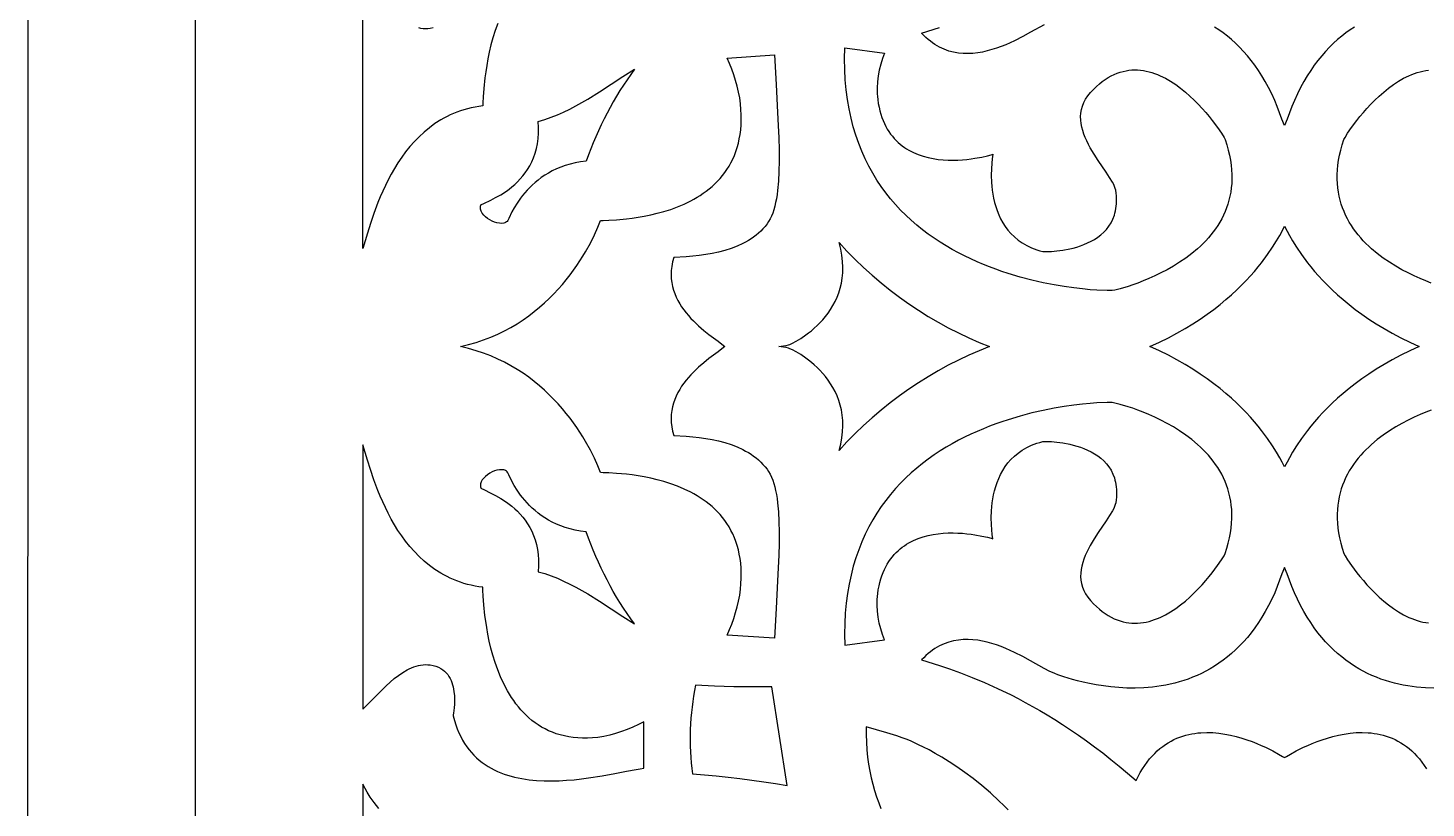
# Model space of a CAD drawing. Extents: x -75 to 75, y -200 to 200.
# Drawn here: x -75 to 8.4, y -84 to -37.4 of the extents above; entities that cross this region are included whole.
import ezdxf

# ---------------------------------------------------------------- set-up
doc = ezdxf.new("R2010")
doc.units = 0
doc.layers.add('LAYER_1', color=18, linetype='CONTINUOUS')
doc.layers.add('LAYER_10', color=140, linetype='CONTINUOUS')

msp = doc.modelspace()

# ---------------------------------------------------------------- linework, layer by layer
at = {"layer": 'LAYER_1'}
for points in [[(-46.952, -37.175), (-47.105, -37.605), (-47.239, -38.035), (-47.356, -38.461), (-47.456, -38.88), (-47.542, -39.289), (-47.613, -39.684), (-47.672, -40.061), (-47.72, -40.417), (-47.786, -41.052), (-47.822, -41.561), (-47.836, -41.916), (-47.839, -42.089), (-48.076, -42.121), (-48.308, -42.162), (-48.535, -42.209), (-48.757, -42.264), (-48.973, -42.325), (-49.184, -42.394), (-49.391, -42.468), (-49.592, -42.549), (-49.789, -42.636), (-49.98, -42.729), (-50.167, -42.828), (-50.35, -42.931), (-50.7, -43.155), (-51.033, -43.397), (-51.349, -43.657), (-51.647, -43.932), (-51.929, -44.222), (-52.196, -44.524), (-52.447, -44.837), (-52.683, -45.159), (-52.905, -45.488), (-53.113, -45.823), (-53.308, -46.163), (-53.49, -46.504), (-53.66, -46.846), (-53.819, -47.188), (-53.966, -47.526), (-54.102, -47.861), (-54.346, -48.51), (-54.553, -49.121), (-54.728, -49.682), (-54.999, -50.597), (-54.999, -34.829)], [(-51.691, -37.424), (-51.552, -37.451), (-51.412, -37.468), (-51.27, -37.474), (-51.127, -37.471), (-50.982, -37.457), (-50.805, -37.424)], [(-14.338, -37.251), (-15.153, -37.706), (-15.618, -37.958), (-16.114, -38.208), (-16.373, -38.328), (-16.637, -38.443), (-16.907, -38.551), (-17.181, -38.651), (-17.459, -38.74), (-17.74, -38.818), (-18.024, -38.882), (-18.31, -38.931), (-18.598, -38.964), (-18.886, -38.978), (-19.174, -38.972), (-19.461, -38.945), (-19.747, -38.895), (-20.032, -38.82), (-20.313, -38.718), (-20.453, -38.657), (-20.592, -38.589), (-20.729, -38.513), (-20.866, -38.43), (-21.001, -38.338), (-21.136, -38.239), (-21.269, -38.132), (-21.4, -38.016), (-21.53, -37.891), (-21.659, -37.758), (-20.598, -37.425)], [(4.171, -37.389), (3.914, -37.557), (3.661, -37.738), (3.411, -37.932), (3.164, -38.138), (2.921, -38.358), (2.682, -38.592), (2.448, -38.84), (2.218, -39.103), (1.993, -39.38), (1.774, -39.673), (1.56, -39.981), (1.352, -40.305), (1.151, -40.646), (0.956, -41.003), (0.768, -41.377), (0.587, -41.769), (0.436, -42.137), (0.297, -42.513), (0.156, -42.891), (0, -43.268), (-0.156, -42.891), (-0.297, -42.513), (-0.436, -42.137), (-0.587, -41.769), (-0.768, -41.377), (-0.956, -41.003), (-1.151, -40.646), (-1.353, -40.305), (-1.56, -39.981), (-1.774, -39.673), (-1.993, -39.38), (-2.218, -39.103), (-2.448, -38.84), (-2.682, -38.592), (-2.921, -38.358), (-3.164, -38.138), (-3.411, -37.932), (-3.661, -37.738), (-3.915, -37.557), (-4.171, -37.389)], [(8.751, -52.662), (8.429, -52.537), (8.089, -52.397), (7.736, -52.239), (7.373, -52.063), (7.004, -51.87), (6.632, -51.657), (6.261, -51.426), (5.895, -51.175), (5.536, -50.904), (5.189, -50.613), (5.021, -50.459), (4.857, -50.3), (4.698, -50.136), (4.544, -49.966), (4.395, -49.791), (4.253, -49.61), (4.117, -49.424), (3.988, -49.231), (3.866, -49.034), (3.752, -48.83), (3.646, -48.62), (3.549, -48.405), (3.462, -48.183), (3.383, -47.956), (3.315, -47.722), (3.258, -47.482), (3.211, -47.236), (3.175, -46.984), (3.152, -46.725), (3.141, -46.46), (3.142, -46.189), (3.157, -45.91), (3.185, -45.626), (3.227, -45.334), (3.284, -45.036), (3.356, -44.731), (3.443, -44.419), (3.546, -44.101), (3.611, -43.977), (3.766, -43.729), (4.004, -43.382), (4.318, -42.962), (4.502, -42.731), (4.702, -42.492), (4.918, -42.247), (5.148, -41.999), (5.393, -41.751), (5.65, -41.507), (5.92, -41.27), (6.202, -41.042), (6.494, -40.827), (6.795, -40.629), (7.106, -40.45), (7.425, -40.292), (7.587, -40.223), (7.751, -40.161), (7.917, -40.106), (8.084, -40.058), (8.252, -40.018), (8.422, -39.987), (8.593, -39.964)], [(8.751, -60.244), (8.429, -60.368), (8.089, -60.509), (7.736, -60.667), (7.373, -60.843), (7.004, -61.036), (6.632, -61.249), (6.261, -61.48), (5.895, -61.731), (5.536, -62.002), (5.189, -62.293), (5.021, -62.447), (4.857, -62.606), (4.698, -62.77), (4.544, -62.94), (4.395, -63.115), (4.253, -63.296), (4.117, -63.482), (3.988, -63.674), (3.866, -63.872), (3.752, -64.076), (3.646, -64.286), (3.549, -64.501), (3.462, -64.722), (3.383, -64.95), (3.315, -65.184), (3.258, -65.423), (3.211, -65.67), (3.175, -65.922), (3.152, -66.181), (3.141, -66.446), (3.142, -66.717), (3.157, -66.995), (3.185, -67.28), (3.227, -67.572), (3.284, -67.87), (3.356, -68.175), (3.443, -68.486), (3.546, -68.805), (3.611, -68.929), (3.766, -69.177), (4.004, -69.524), (4.318, -69.944), (4.502, -70.175), (4.702, -70.414), (4.918, -70.659), (5.148, -70.907), (5.393, -71.155), (5.65, -71.399), (5.92, -71.636), (6.202, -71.864), (6.494, -72.078), (6.795, -72.277), (7.106, -72.456), (7.425, -72.613), (7.587, -72.682), (7.751, -72.745), (7.917, -72.8), (8.084, -72.848), (8.252, -72.887), (8.422, -72.919), (8.593, -72.941)], [(8.914, -76.832), (8.403, -76.814), (7.882, -76.771), (7.619, -76.739), (7.354, -76.699), (7.088, -76.652), (6.821, -76.597), (6.553, -76.533), (6.286, -76.46), (6.018, -76.378), (5.75, -76.287), (5.484, -76.185), (5.218, -76.074), (4.953, -75.951), (4.69, -75.818), (4.429, -75.673), (4.171, -75.517), (3.914, -75.349), (3.661, -75.168), (3.411, -74.974), (3.164, -74.768), (2.921, -74.548), (2.682, -74.314), (2.448, -74.066), (2.218, -73.803), (1.993, -73.526), (1.774, -73.233), (1.56, -72.925), (1.352, -72.6), (1.151, -72.26), (0.956, -71.903), (0.768, -71.529), (0.587, -71.137), (0.436, -70.769), (0.297, -70.393), (0.156, -70.015), (0, -69.638), (-0.156, -70.015), (-0.297, -70.393), (-0.436, -70.769), (-0.587, -71.137), (-0.768, -71.529), (-0.956, -71.903), (-1.151, -72.26), (-1.353, -72.6), (-1.56, -72.925), (-1.774, -73.233), (-1.993, -73.526), (-2.218, -73.803), (-2.448, -74.066), (-2.682, -74.314), (-2.921, -74.548), (-3.164, -74.768), (-3.411, -74.974), (-3.661, -75.168), (-3.915, -75.349), (-4.171, -75.517), (-4.43, -75.673), (-4.691, -75.818), (-4.953, -75.951), (-5.218, -76.074), (-5.484, -76.185), (-5.75, -76.287), (-6.018, -76.378), (-6.286, -76.46), (-6.553, -76.533), (-6.821, -76.597), (-7.088, -76.652), (-7.354, -76.699), (-7.619, -76.739), (-7.882, -76.771), (-8.403, -76.814), (-8.914, -76.832), (-9.413, -76.827), (-9.897, -76.802), (-10.364, -76.76), (-10.811, -76.704), (-11.236, -76.636), (-11.636, -76.56), (-12.009, -76.479), (-12.352, -76.394), (-12.663, -76.31), (-13.178, -76.152), (-13.534, -76.029), (-13.712, -75.962), (-13.849, -75.905), (-13.999, -75.834), (-14.338, -75.655), (-15.153, -75.199), (-15.618, -74.948), (-16.114, -74.698), (-16.373, -74.578), (-16.637, -74.463), (-16.907, -74.355), (-17.181, -74.255), (-17.459, -74.166), (-17.74, -74.088), (-18.024, -74.024), (-18.31, -73.975), (-18.598, -73.942), (-18.886, -73.928), (-19.174, -73.933), (-19.461, -73.961), (-19.747, -74.011), (-20.032, -74.086), (-20.313, -74.188), (-20.453, -74.249), (-20.592, -74.317), (-20.729, -74.393), (-20.866, -74.476), (-21.001, -74.567), (-21.136, -74.667), (-21.269, -74.774), (-21.4, -74.89), (-21.53, -75.015), (-21.659, -75.148), (-20.598, -75.481), (-19.993, -75.687), (-19.341, -75.924), (-18.645, -76.194), (-17.909, -76.501), (-17.134, -76.849), (-16.323, -77.241), (-15.905, -77.454), (-15.479, -77.68), (-15.045, -77.918), (-14.604, -78.169), (-14.156, -78.433), (-13.702, -78.712), (-13.241, -79.004), (-12.774, -79.312), (-12.301, -79.634), (-11.824, -79.972), (-11.341, -80.326), (-10.853, -80.696), (-10.362, -81.083), (-9.866, -81.487), (-9.367, -81.909), (-8.864, -82.348), (-8.74, -82.101), (-8.611, -81.867), (-8.478, -81.647), (-8.34, -81.439), (-8.198, -81.243), (-8.052, -81.059), (-7.903, -80.888), (-7.75, -80.728), (-7.593, -80.579), (-7.434, -80.441), (-7.271, -80.313), (-7.106, -80.196), (-6.939, -80.089), (-6.769, -79.992), (-6.597, -79.904), (-6.424, -79.826), (-6.248, -79.756), (-6.071, -79.695), (-5.893, -79.642), (-5.714, -79.597), (-5.535, -79.56), (-5.354, -79.53), (-5.173, -79.507), (-4.992, -79.491), (-4.631, -79.478), (-4.271, -79.488), (-3.914, -79.519), (-3.563, -79.57), (-3.218, -79.636), (-2.882, -79.717), (-2.556, -79.809), (-2.242, -79.91), (-1.941, -80.019), (-1.656, -80.131), (-1.387, -80.246), (-1.137, -80.36), (-0.699, -80.579), (-0.354, -80.767), (-0.117, -80.907), (0, -80.978), (0.117, -80.907), (0.354, -80.767), (0.698, -80.579), (1.137, -80.36), (1.387, -80.246), (1.656, -80.131), (1.941, -80.019), (2.242, -79.91), (2.556, -79.809), (2.882, -79.717), (3.218, -79.636), (3.563, -79.57), (3.914, -79.519), (4.271, -79.488), (4.63, -79.478), (4.992, -79.491), (5.173, -79.507), (5.354, -79.53), (5.534, -79.56), (5.714, -79.597), (5.893, -79.642), (6.071, -79.695), (6.248, -79.756), (6.423, -79.826), (6.597, -79.904), (6.769, -79.992), (6.939, -80.089), (7.106, -80.196), (7.271, -80.313), (7.434, -80.441), (7.593, -80.579), (7.75, -80.728), (7.903, -80.888), (8.052, -81.059), (8.198, -81.243), (8.34, -81.439), (8.477, -81.647)], [(-16.498, -84.09), (-16.762, -83.823), (-17.025, -83.566), (-17.55, -83.081), (-18.069, -82.636), (-18.579, -82.229), (-19.075, -81.858), (-19.553, -81.523), (-20.011, -81.223), (-20.443, -80.957), (-20.846, -80.723), (-21.216, -80.52), (-21.549, -80.348), (-21.842, -80.205), (-22.29, -80.003), (-22.528, -79.905), (-22.827, -79.791), (-23.129, -79.687), (-23.739, -79.499), (-24.353, -79.322), (-24.964, -79.139), (-24.968, -79.606), (-24.955, -80.062), (-24.926, -80.507), (-24.882, -80.941), (-24.823, -81.364), (-24.751, -81.777), (-24.666, -82.179), (-24.57, -82.569), (-24.462, -82.949), (-24.345, -83.318), (-24.217, -83.675), (-24.082, -84.022)], [(-54.058, -84.004), (-54.332, -83.656), (-54.559, -83.331), (-54.739, -83.044), (-54.872, -82.81), (-54.999, -82.553), (-54.999, -94.817)]]:
    msp.add_lwpolyline(points, dxfattribs=at)
for points in [[(-49.179, -56.453), (-48.703, -56.338), (-48.243, -56.206), (-47.798, -56.056), (-47.369, -55.891), (-46.954, -55.71), (-46.555, -55.516), (-46.17, -55.308), (-45.8, -55.088), (-45.444, -54.858), (-45.103, -54.617), (-44.775, -54.368), (-44.461, -54.111), (-44.161, -53.847), (-43.875, -53.578), (-43.602, -53.303), (-43.341, -53.025), (-43.094, -52.745), (-42.86, -52.463), (-42.638, -52.181), (-42.429, -51.899), (-42.232, -51.618), (-42.047, -51.341), (-41.874, -51.066), (-41.712, -50.797), (-41.424, -50.277), (-41.181, -49.787), (-40.98, -49.338), (-40.822, -48.936), (-40.662, -48.927), (-40.332, -48.915), (-39.857, -48.886), (-39.264, -48.831), (-38.931, -48.791), (-38.578, -48.739), (-38.209, -48.675), (-37.826, -48.597), (-37.434, -48.504), (-37.035, -48.394), (-36.633, -48.267), (-36.231, -48.12), (-35.832, -47.952), (-35.439, -47.762), (-35.246, -47.658), (-35.056, -47.548), (-34.87, -47.432), (-34.687, -47.31), (-34.508, -47.18), (-34.333, -47.044), (-34.164, -46.901), (-34, -46.751), (-33.841, -46.594), (-33.689, -46.429), (-33.543, -46.256), (-33.404, -46.076), (-33.273, -45.887), (-33.149, -45.691), (-33.033, -45.485), (-32.927, -45.272), (-32.829, -45.049), (-32.74, -44.818), (-32.662, -44.578), (-32.593, -44.328), (-32.536, -44.069), (-32.489, -43.8), (-32.454, -43.521), (-32.43, -43.233), (-32.419, -42.934), (-32.421, -42.625), (-32.436, -42.305), (-32.464, -41.975), (-32.512, -41.62), (-32.578, -41.269), (-32.661, -40.921), (-32.759, -40.576), (-32.87, -40.236), (-32.991, -39.899), (-33.121, -39.567), (-33.257, -39.239), (-30.439, -39.053), (-30.342, -40.825), (-30.251, -42.479), (-30.214, -43.258), (-30.185, -44.002), (-30.167, -44.709), (-30.163, -45.378), (-30.174, -46.007), (-30.202, -46.594), (-30.252, -47.137), (-30.285, -47.391), (-30.323, -47.634), (-30.368, -47.865), (-30.42, -48.084), (-30.478, -48.291), (-30.544, -48.485), (-30.617, -48.666), (-30.697, -48.835), (-30.786, -48.99), (-30.883, -49.132), (-31.001, -49.282), (-31.126, -49.424), (-31.257, -49.559), (-31.394, -49.686), (-31.537, -49.806), (-31.685, -49.92), (-31.838, -50.026), (-31.996, -50.126), (-32.158, -50.22), (-32.324, -50.308), (-32.668, -50.467), (-33.025, -50.603), (-33.393, -50.72), (-33.77, -50.819), (-34.153, -50.901), (-34.539, -50.969), (-34.928, -51.023), (-35.315, -51.066), (-35.699, -51.099), (-36.45, -51.143), (-36.522, -51.408), (-36.571, -51.667), (-36.6, -51.919), (-36.608, -52.165), (-36.598, -52.404), (-36.57, -52.636), (-36.526, -52.863), (-36.466, -53.082), (-36.392, -53.296), (-36.305, -53.503), (-36.206, -53.703), (-36.096, -53.897), (-35.977, -54.085), (-35.849, -54.266), (-35.714, -54.441), (-35.572, -54.61), (-35.425, -54.772), (-35.275, -54.928), (-34.967, -55.221), (-34.656, -55.489), (-34.353, -55.731), (-33.805, -56.141), (-33.578, -56.309), (-33.395, -56.453), (-33.578, -56.597), (-33.805, -56.765), (-34.353, -57.175), (-34.656, -57.417), (-34.967, -57.685), (-35.275, -57.978), (-35.425, -58.134), (-35.572, -58.296), (-35.714, -58.465), (-35.849, -58.64), (-35.977, -58.821), (-36.096, -59.009), (-36.206, -59.203), (-36.305, -59.403), (-36.392, -59.61), (-36.466, -59.823), (-36.526, -60.043), (-36.57, -60.269), (-36.598, -60.502), (-36.608, -60.741), (-36.6, -60.987), (-36.571, -61.239), (-36.522, -61.498), (-36.45, -61.763), (-35.699, -61.807), (-35.315, -61.84), (-34.928, -61.883), (-34.539, -61.937), (-34.153, -62.005), (-33.77, -62.087), (-33.393, -62.185), (-33.025, -62.302), (-32.668, -62.439), (-32.324, -62.598), (-32.158, -62.685), (-31.996, -62.779), (-31.838, -62.88), (-31.685, -62.986), (-31.537, -63.1), (-31.394, -63.22), (-31.257, -63.347), (-31.126, -63.482), (-31.001, -63.624), (-30.883, -63.774), (-30.786, -63.916), (-30.697, -64.071), (-30.617, -64.239), (-30.544, -64.421), (-30.478, -64.615), (-30.42, -64.822), (-30.368, -65.041), (-30.323, -65.272), (-30.285, -65.515), (-30.252, -65.769), (-30.202, -66.312), (-30.174, -66.899), (-30.163, -67.528), (-30.167, -68.197), (-30.185, -68.904), (-30.214, -69.648), (-30.251, -70.426), (-30.342, -72.081), (-30.439, -73.853), (-33.257, -73.667), (-33.121, -73.339), (-32.991, -73.007), (-32.87, -72.67), (-32.759, -72.329), (-32.661, -71.985), (-32.578, -71.637), (-32.512, -71.285), (-32.464, -70.931), (-32.436, -70.601), (-32.421, -70.281), (-32.419, -69.972), (-32.43, -69.673), (-32.454, -69.385), (-32.489, -69.106), (-32.536, -68.837), (-32.593, -68.578), (-32.662, -68.328), (-32.74, -68.088), (-32.829, -67.856), (-32.927, -67.634), (-33.033, -67.42), (-33.149, -67.215), (-33.273, -67.019), (-33.404, -66.83), (-33.543, -66.65), (-33.689, -66.477), (-33.841, -66.312), (-34, -66.155), (-34.164, -66.004), (-34.333, -65.861), (-34.508, -65.725), (-34.687, -65.596), (-34.87, -65.474), (-35.056, -65.358), (-35.246, -65.248), (-35.439, -65.144), (-35.832, -64.954), (-36.231, -64.786), (-36.633, -64.639), (-37.035, -64.512), (-37.434, -64.402), (-37.826, -64.309), (-38.209, -64.231), (-38.578, -64.167), (-38.931, -64.115), (-39.264, -64.074), (-39.857, -64.02), (-40.332, -63.991), (-40.662, -63.978), (-40.822, -63.969), (-40.98, -63.568), (-41.181, -63.118), (-41.424, -62.629), (-41.712, -62.109), (-41.874, -61.839), (-42.047, -61.565), (-42.232, -61.288), (-42.429, -61.007), (-42.638, -60.725), (-42.86, -60.443), (-43.094, -60.161), (-43.341, -59.88), (-43.602, -59.603), (-43.875, -59.328), (-44.161, -59.059), (-44.461, -58.795), (-44.775, -58.538), (-45.103, -58.289), (-45.444, -58.048), (-45.8, -57.818), (-46.17, -57.598), (-46.555, -57.39), (-46.954, -57.196), (-47.369, -57.015), (-47.798, -56.85), (-48.243, -56.7), (-48.703, -56.568)], [(-11.195, -53.09), (-11.599, -53.06), (-12.063, -53.015), (-12.58, -52.954), (-13.146, -52.873), (-13.754, -52.77), (-14.399, -52.643), (-15.075, -52.488), (-15.776, -52.305), (-16.497, -52.089), (-16.862, -51.969), (-17.231, -51.84), (-17.601, -51.701), (-17.973, -51.553), (-18.345, -51.395), (-18.717, -51.227), (-19.089, -51.049), (-19.458, -50.859), (-19.826, -50.659), (-20.19, -50.447), (-20.55, -50.224), (-20.906, -49.988), (-21.257, -49.741), (-21.602, -49.48), (-21.941, -49.207), (-22.272, -48.92), (-22.595, -48.62), (-22.909, -48.306), (-23.214, -47.978), (-23.508, -47.635), (-23.792, -47.278), (-24.064, -46.905), (-24.324, -46.517), (-24.57, -46.114), (-24.803, -45.694), (-25.021, -45.258), (-25.224, -44.805), (-25.411, -44.335), (-25.582, -43.848), (-25.735, -43.344), (-25.87, -42.821), (-25.986, -42.28), (-26.082, -41.721), (-26.159, -41.143), (-26.214, -40.546), (-26.248, -39.929), (-26.259, -39.293), (-26.247, -38.636), (-23.875, -38.946), (-23.995, -39.274), (-24.099, -39.611), (-24.185, -39.956), (-24.251, -40.306), (-24.295, -40.659), (-24.315, -41.013), (-24.31, -41.366), (-24.297, -41.541), (-24.277, -41.715), (-24.241, -41.948), (-24.197, -42.171), (-24.146, -42.385), (-24.089, -42.589), (-24.024, -42.784), (-23.953, -42.97), (-23.876, -43.147), (-23.792, -43.316), (-23.704, -43.476), (-23.609, -43.628), (-23.51, -43.772), (-23.405, -43.908), (-23.296, -44.037), (-23.183, -44.158), (-23.065, -44.272), (-22.943, -44.379), (-22.818, -44.479), (-22.689, -44.572), (-22.557, -44.659), (-22.422, -44.74), (-22.144, -44.883), (-21.858, -45.003), (-21.565, -45.102), (-21.267, -45.181), (-20.966, -45.242), (-20.665, -45.286), (-20.366, -45.315), (-20.069, -45.33), (-19.778, -45.334), (-19.494, -45.326), (-19.22, -45.31), (-18.957, -45.287), (-18.708, -45.257), (-18.474, -45.223), (-18.06, -45.148), (-17.732, -45.074), (-17.506, -45.013), (-17.398, -44.978), (-17.446, -45.249), (-17.475, -45.511), (-17.497, -45.841), (-17.505, -46.227), (-17.49, -46.658), (-17.472, -46.887), (-17.446, -47.122), (-17.41, -47.362), (-17.364, -47.606), (-17.306, -47.852), (-17.237, -48.099), (-17.154, -48.344), (-17.056, -48.588), (-16.944, -48.827), (-16.816, -49.062), (-16.67, -49.289), (-16.506, -49.508), (-16.324, -49.717), (-16.121, -49.915), (-15.897, -50.1), (-15.652, -50.271), (-15.383, -50.426), (-15.091, -50.564), (-14.774, -50.683), (-14.606, -50.734), (-14.431, -50.781), (-14.347, -50.788), (-14.169, -50.789), (-13.913, -50.779), (-13.593, -50.751), (-13.224, -50.702), (-12.821, -50.624), (-12.611, -50.573), (-12.397, -50.514), (-12.182, -50.444), (-11.968, -50.364), (-11.756, -50.274), (-11.547, -50.171), (-11.345, -50.056), (-11.15, -49.928), (-10.965, -49.787), (-10.791, -49.631), (-10.631, -49.46), (-10.485, -49.273), (-10.356, -49.069), (-10.246, -48.849), (-10.156, -48.611), (-10.119, -48.485), (-10.088, -48.354), (-10.063, -48.219), (-10.044, -48.078), (-10.032, -47.933), (-10.026, -47.783), (-10.027, -47.627), (-10.036, -47.467), (-10.051, -47.301), (-10.075, -47.129), (-10.099, -47.022), (-10.141, -46.907), (-10.197, -46.782), (-10.266, -46.651), (-10.439, -46.365), (-10.648, -46.051), (-11.124, -45.356), (-11.368, -44.98), (-11.6, -44.59), (-11.707, -44.39), (-11.807, -44.187), (-11.898, -43.982), (-11.978, -43.776), (-12.047, -43.568), (-12.102, -43.359), (-12.141, -43.149), (-12.165, -42.939), (-12.17, -42.729), (-12.156, -42.52), (-12.12, -42.312), (-12.063, -42.104), (-11.981, -41.899), (-11.874, -41.695), (-11.74, -41.494), (-11.577, -41.296), (-11.402, -41.11), (-11.227, -40.94), (-11.051, -40.784), (-10.874, -40.643), (-10.697, -40.517), (-10.521, -40.404), (-10.344, -40.305), (-10.167, -40.218), (-9.99, -40.145), (-9.813, -40.083), (-9.637, -40.034), (-9.461, -39.996), (-9.286, -39.969), (-9.112, -39.953), (-8.938, -39.947), (-8.765, -39.951), (-8.593, -39.964), (-8.422, -39.987), (-8.252, -40.018), (-8.084, -40.058), (-7.917, -40.106), (-7.751, -40.161), (-7.587, -40.223), (-7.425, -40.292), (-7.106, -40.45), (-6.796, -40.629), (-6.494, -40.827), (-6.202, -41.042), (-5.92, -41.27), (-5.65, -41.507), (-5.393, -41.751), (-5.148, -41.999), (-4.918, -42.247), (-4.702, -42.492), (-4.502, -42.731), (-4.319, -42.962), (-4.005, -43.382), (-3.767, -43.729), (-3.612, -43.977), (-3.546, -44.101), (-3.443, -44.419), (-3.356, -44.731), (-3.284, -45.036), (-3.227, -45.334), (-3.185, -45.626), (-3.157, -45.91), (-3.142, -46.189), (-3.141, -46.46), (-3.152, -46.725), (-3.176, -46.984), (-3.211, -47.236), (-3.258, -47.482), (-3.315, -47.722), (-3.384, -47.956), (-3.462, -48.183), (-3.55, -48.405), (-3.647, -48.62), (-3.752, -48.83), (-3.866, -49.034), (-3.988, -49.231), (-4.117, -49.424), (-4.253, -49.61), (-4.395, -49.791), (-4.544, -49.966), (-4.698, -50.136), (-4.857, -50.3), (-5.021, -50.459), (-5.189, -50.613), (-5.536, -50.904), (-5.895, -51.175), (-6.262, -51.426), (-6.633, -51.657), (-7.004, -51.87), (-7.374, -52.063), (-7.737, -52.239), (-8.09, -52.397), (-8.429, -52.537), (-8.752, -52.662), (-9.053, -52.77), (-9.331, -52.862), (-9.8, -53.002), (-10.129, -53.084), (-10.289, -53.114), (-10.588, -53.116)], [(-46.857, -49.101), (-47, -49.075), (-47.145, -49.03), (-47.289, -48.969), (-47.429, -48.894), (-47.561, -48.807), (-47.682, -48.71), (-47.788, -48.605), (-47.876, -48.493), (-47.941, -48.378), (-47.981, -48.26), (-47.99, -48.201), (-47.991, -48.142), (-47.984, -48.084), (-47.969, -48.026), (-47.952, -48.006), (-47.915, -47.981), (-47.789, -47.916), (-47.358, -47.714), (-47.077, -47.57), (-46.767, -47.392), (-46.439, -47.177), (-46.272, -47.055), (-46.105, -46.922), (-45.939, -46.778), (-45.776, -46.623), (-45.616, -46.456), (-45.462, -46.277), (-45.314, -46.086), (-45.175, -45.881), (-45.045, -45.663), (-44.926, -45.43), (-44.82, -45.184), (-44.727, -44.922), (-44.649, -44.646), (-44.588, -44.353), (-44.545, -44.045), (-44.521, -43.72), (-44.518, -43.378), (-44.537, -43.019), (-44.15, -42.906), (-43.769, -42.774), (-43.393, -42.626), (-43.022, -42.463), (-42.656, -42.286), (-42.293, -42.098), (-41.935, -41.899), (-41.579, -41.691), (-40.876, -41.255), (-40.18, -40.804), (-39.488, -40.348), (-38.796, -39.901), (-39.019, -40.213), (-39.238, -40.531), (-39.45, -40.853), (-39.658, -41.18), (-39.859, -41.511), (-40.055, -41.846), (-40.245, -42.186), (-40.43, -42.529), (-40.608, -42.876), (-40.78, -43.226), (-40.946, -43.58), (-41.105, -43.937), (-41.258, -44.297), (-41.405, -44.659), (-41.545, -45.024), (-41.678, -45.392), (-42.011, -45.437), (-42.329, -45.496), (-42.631, -45.569), (-42.919, -45.654), (-43.192, -45.751), (-43.451, -45.859), (-43.696, -45.976), (-43.928, -46.101), (-44.146, -46.234), (-44.353, -46.374), (-44.546, -46.518), (-44.728, -46.667), (-44.898, -46.819), (-45.057, -46.974), (-45.205, -47.13), (-45.342, -47.286), (-45.469, -47.442), (-45.586, -47.595), (-45.792, -47.893), (-45.963, -48.171), (-46.102, -48.422), (-46.293, -48.808), (-46.351, -48.927), (-46.387, -48.985), (-46.433, -49.021), (-46.483, -49.051), (-46.537, -49.074), (-46.595, -49.091), (-46.721, -49.107)], [(-7.973, -56.453), (-8.03, -56.452), (-7.47, -56.195), (-6.934, -55.93), (-6.423, -55.659), (-5.937, -55.382), (-5.474, -55.1), (-5.034, -54.815), (-4.617, -54.527), (-4.222, -54.237), (-3.848, -53.946), (-3.496, -53.655), (-3.164, -53.365), (-2.852, -53.078), (-2.559, -52.794), (-2.285, -52.513), (-2.03, -52.238), (-1.793, -51.968), (-1.573, -51.706), (-1.37, -51.452), (-1.012, -50.97), (-0.715, -50.533), (-0.475, -50.146), (-0.288, -49.819), (-0.149, -49.559), (0, -49.271), (0.149, -49.559), (0.288, -49.819), (0.475, -50.146), (0.715, -50.533), (1.012, -50.97), (1.369, -51.452), (1.573, -51.706), (1.793, -51.968), (2.03, -52.238), (2.285, -52.513), (2.559, -52.794), (2.851, -53.078), (3.163, -53.365), (3.495, -53.655), (3.848, -53.946), (4.222, -54.237), (4.617, -54.527), (5.034, -54.815), (5.474, -55.1), (5.937, -55.382), (6.423, -55.659), (6.934, -55.93), (7.469, -56.195), (8.03, -56.453), (7.469, -56.711), (6.934, -56.975), (6.423, -57.247), (5.937, -57.524), (5.474, -57.805), (5.034, -58.091), (4.617, -58.379), (4.222, -58.669), (3.848, -58.96), (3.495, -59.251), (3.163, -59.54), (2.851, -59.828), (2.559, -60.112), (2.285, -60.393), (2.03, -60.668), (1.793, -60.937), (1.573, -61.2), (1.369, -61.454), (1.012, -61.935), (0.715, -62.373), (0.475, -62.759), (0.288, -63.087), (0.149, -63.347), (0, -63.635), (-0.149, -63.347), (-0.288, -63.087), (-0.475, -62.759), (-0.715, -62.373), (-1.012, -61.935), (-1.37, -61.454), (-1.573, -61.2), (-1.793, -60.937), (-2.03, -60.668), (-2.285, -60.393), (-2.559, -60.112), (-2.852, -59.828), (-3.164, -59.54), (-3.496, -59.251), (-3.848, -58.96), (-4.222, -58.669), (-4.617, -58.379), (-5.034, -58.091), (-5.474, -57.805), (-5.937, -57.524), (-6.423, -57.247), (-6.934, -56.975), (-7.47, -56.711), (-8.03, -56.454)], [(-30.18, -56.453), (-29.891, -56.41), (-29.746, -56.388), (-29.603, -56.358), (-29.522, -56.327), (-29.364, -56.252), (-29.143, -56.134), (-28.873, -55.97), (-28.566, -55.761), (-28.403, -55.639), (-28.236, -55.506), (-28.067, -55.361), (-27.896, -55.204), (-27.727, -55.035), (-27.56, -54.854), (-27.397, -54.661), (-27.24, -54.456), (-27.091, -54.238), (-26.951, -54.008), (-26.822, -53.766), (-26.705, -53.511), (-26.602, -53.244), (-26.515, -52.963), (-26.445, -52.67), (-26.395, -52.364), (-26.365, -52.046), (-26.358, -51.714), (-26.375, -51.369), (-26.417, -51.01), (-26.487, -50.639), (-26.586, -50.254), (-26.114, -50.762), (-25.627, -51.257), (-25.125, -51.738), (-24.609, -52.203), (-24.08, -52.653), (-23.539, -53.087), (-22.986, -53.505), (-22.423, -53.906), (-21.848, -54.29), (-21.265, -54.656), (-20.672, -55.004), (-20.072, -55.333), (-19.463, -55.643), (-18.848, -55.933), (-18.227, -56.203), (-17.601, -56.453), (-18.227, -56.703), (-18.848, -56.973), (-19.463, -57.263), (-20.072, -57.573), (-20.672, -57.902), (-21.265, -58.25), (-21.848, -58.616), (-22.423, -59), (-22.986, -59.401), (-23.539, -59.819), (-24.08, -60.253), (-24.609, -60.703), (-25.125, -61.168), (-25.627, -61.649), (-26.114, -62.143), (-26.586, -62.652), (-26.487, -62.267), (-26.417, -61.895), (-26.375, -61.537), (-26.358, -61.192), (-26.365, -60.86), (-26.395, -60.541), (-26.445, -60.235), (-26.515, -59.943), (-26.602, -59.662), (-26.705, -59.395), (-26.822, -59.14), (-26.951, -58.898), (-27.091, -58.668), (-27.24, -58.45), (-27.397, -58.245), (-27.56, -58.052), (-27.727, -57.871), (-27.896, -57.702), (-28.067, -57.545), (-28.236, -57.4), (-28.403, -57.266), (-28.566, -57.145), (-28.873, -56.936), (-29.143, -56.772), (-29.364, -56.653), (-29.522, -56.579), (-29.603, -56.548), (-29.746, -56.518), (-29.891, -56.496)], [(-11.195, -59.816), (-11.599, -59.846), (-12.063, -59.891), (-12.58, -59.952), (-13.146, -60.033), (-13.754, -60.136), (-14.399, -60.263), (-15.075, -60.417), (-15.776, -60.601), (-16.497, -60.816), (-16.862, -60.937), (-17.231, -61.066), (-17.601, -61.205), (-17.973, -61.353), (-18.345, -61.511), (-18.717, -61.679), (-19.089, -61.857), (-19.458, -62.047), (-19.826, -62.247), (-20.19, -62.459), (-20.55, -62.682), (-20.906, -62.918), (-21.257, -63.165), (-21.602, -63.426), (-21.941, -63.699), (-22.272, -63.986), (-22.595, -64.286), (-22.909, -64.6), (-23.214, -64.928), (-23.508, -65.27), (-23.792, -65.628), (-24.064, -66), (-24.324, -66.388), (-24.57, -66.792), (-24.803, -67.212), (-25.021, -67.648), (-25.224, -68.101), (-25.411, -68.571), (-25.582, -69.058), (-25.735, -69.562), (-25.87, -70.085), (-25.986, -70.625), (-26.082, -71.185), (-26.159, -71.763), (-26.214, -72.36), (-26.248, -72.977), (-26.259, -73.613), (-26.247, -74.27), (-23.875, -73.96), (-23.995, -73.632), (-24.099, -73.294), (-24.185, -72.95), (-24.251, -72.6), (-24.295, -72.246), (-24.315, -71.893), (-24.31, -71.54), (-24.297, -71.365), (-24.277, -71.191), (-24.241, -70.958), (-24.197, -70.735), (-24.146, -70.521), (-24.089, -70.317), (-24.024, -70.122), (-23.953, -69.936), (-23.876, -69.759), (-23.792, -69.59), (-23.704, -69.43), (-23.609, -69.278), (-23.51, -69.134), (-23.405, -68.997), (-23.296, -68.869), (-23.183, -68.748), (-23.065, -68.634), (-22.943, -68.527), (-22.818, -68.427), (-22.689, -68.334), (-22.557, -68.247), (-22.422, -68.166), (-22.144, -68.023), (-21.858, -67.903), (-21.565, -67.804), (-21.267, -67.725), (-20.966, -67.664), (-20.665, -67.62), (-20.366, -67.591), (-20.069, -67.576), (-19.778, -67.572), (-19.494, -67.579), (-19.22, -67.596), (-18.957, -67.619), (-18.708, -67.649), (-18.474, -67.683), (-18.06, -67.758), (-17.732, -67.832), (-17.506, -67.892), (-17.398, -67.928), (-17.446, -67.657), (-17.475, -67.395), (-17.497, -67.065), (-17.505, -66.678), (-17.49, -66.247), (-17.472, -66.019), (-17.446, -65.784), (-17.41, -65.544), (-17.364, -65.3), (-17.306, -65.054), (-17.237, -64.807), (-17.154, -64.561), (-17.056, -64.318), (-16.944, -64.078), (-16.816, -63.844), (-16.67, -63.617), (-16.506, -63.398), (-16.324, -63.189), (-16.121, -62.991), (-15.897, -62.806), (-15.652, -62.635), (-15.383, -62.48), (-15.091, -62.342), (-14.774, -62.223), (-14.606, -62.171), (-14.431, -62.125), (-14.347, -62.118), (-14.169, -62.117), (-13.913, -62.127), (-13.593, -62.154), (-13.224, -62.204), (-12.821, -62.282), (-12.611, -62.332), (-12.397, -62.392), (-12.182, -62.462), (-11.968, -62.542), (-11.756, -62.632), (-11.547, -62.735), (-11.345, -62.85), (-11.15, -62.978), (-10.965, -63.119), (-10.791, -63.275), (-10.631, -63.446), (-10.485, -63.633), (-10.356, -63.836), (-10.246, -64.057), (-10.156, -64.295), (-10.119, -64.421), (-10.088, -64.552), (-10.063, -64.687), (-10.044, -64.827), (-10.032, -64.973), (-10.026, -65.123), (-10.027, -65.279), (-10.036, -65.439), (-10.051, -65.605), (-10.075, -65.777), (-10.099, -65.884), (-10.141, -65.999), (-10.197, -66.123), (-10.266, -66.255), (-10.439, -66.541), (-10.648, -66.854), (-11.124, -67.55), (-11.368, -67.926), (-11.6, -68.316), (-11.707, -68.516), (-11.807, -68.719), (-11.898, -68.924), (-11.978, -69.13), (-12.047, -69.338), (-12.102, -69.547), (-12.141, -69.757), (-12.165, -69.967), (-12.17, -70.176), (-12.156, -70.386), (-12.12, -70.594), (-12.063, -70.801), (-11.981, -71.007), (-11.874, -71.21), (-11.74, -71.412), (-11.577, -71.61), (-11.402, -71.796), (-11.227, -71.966), (-11.051, -72.122), (-10.874, -72.263), (-10.697, -72.389), (-10.521, -72.502), (-10.344, -72.601), (-10.167, -72.688), (-9.99, -72.761), (-9.813, -72.822), (-9.637, -72.872), (-9.461, -72.91), (-9.286, -72.937), (-9.112, -72.953), (-8.938, -72.959), (-8.765, -72.955), (-8.593, -72.941), (-8.422, -72.919), (-8.252, -72.887), (-8.084, -72.848), (-7.917, -72.8), (-7.751, -72.745), (-7.587, -72.682), (-7.425, -72.613), (-7.106, -72.456), (-6.796, -72.277), (-6.494, -72.078), (-6.202, -71.864), (-5.92, -71.636), (-5.65, -71.399), (-5.393, -71.155), (-5.148, -70.907), (-4.918, -70.659), (-4.702, -70.414), (-4.502, -70.175), (-4.319, -69.944), (-4.005, -69.524), (-3.767, -69.177), (-3.612, -68.929), (-3.546, -68.805), (-3.443, -68.486), (-3.356, -68.175), (-3.284, -67.87), (-3.227, -67.572), (-3.185, -67.28), (-3.157, -66.995), (-3.142, -66.717), (-3.141, -66.446), (-3.152, -66.181), (-3.176, -65.922), (-3.211, -65.67), (-3.258, -65.423), (-3.315, -65.184), (-3.384, -64.95), (-3.462, -64.722), (-3.55, -64.501), (-3.647, -64.286), (-3.752, -64.076), (-3.866, -63.872), (-3.988, -63.674), (-4.117, -63.482), (-4.253, -63.296), (-4.395, -63.115), (-4.544, -62.94), (-4.698, -62.77), (-4.857, -62.606), (-5.021, -62.447), (-5.189, -62.293), (-5.536, -62.002), (-5.895, -61.731), (-6.262, -61.48), (-6.633, -61.249), (-7.004, -61.036), (-7.374, -60.843), (-7.737, -60.667), (-8.09, -60.509), (-8.429, -60.368), (-8.752, -60.244), (-9.053, -60.136), (-9.331, -60.044), (-9.8, -59.904), (-10.129, -59.822), (-10.289, -59.792), (-10.588, -59.79)], [(-54.999, -62.309), (-54.999, -78.077), (-54.552, -77.635), (-54.093, -77.166), (-53.62, -76.7), (-53.378, -76.477), (-53.132, -76.265), (-52.881, -76.07), (-52.625, -75.893), (-52.365, -75.74), (-52.233, -75.673), (-52.1, -75.613), (-51.965, -75.561), (-51.829, -75.517), (-51.691, -75.482), (-51.552, -75.455), (-51.412, -75.438), (-51.27, -75.431), (-51.127, -75.435), (-50.982, -75.449), (-50.805, -75.481), (-50.642, -75.527), (-50.493, -75.584), (-50.358, -75.653), (-50.236, -75.732), (-50.125, -75.82), (-50.027, -75.917), (-49.939, -76.022), (-49.862, -76.133), (-49.795, -76.251), (-49.737, -76.373), (-49.687, -76.499), (-49.646, -76.629), (-49.612, -76.76), (-49.564, -77.027), (-49.539, -77.291), (-49.533, -77.547), (-49.539, -77.786), (-49.554, -78.001), (-49.591, -78.333), (-49.603, -78.434), (-49.605, -78.484), (-49.534, -78.755), (-49.454, -79.014), (-49.365, -79.261), (-49.268, -79.497), (-49.162, -79.721), (-49.049, -79.934), (-48.927, -80.136), (-48.798, -80.327), (-48.662, -80.508), (-48.519, -80.679), (-48.37, -80.84), (-48.214, -80.991), (-48.052, -81.133), (-47.884, -81.266), (-47.711, -81.39), (-47.533, -81.505), (-47.349, -81.611), (-47.161, -81.71), (-46.969, -81.8), (-46.772, -81.883), (-46.572, -81.958), (-46.368, -82.026), (-46.16, -82.087), (-45.95, -82.142), (-45.521, -82.231), (-45.084, -82.296), (-44.64, -82.34), (-44.191, -82.363), (-43.741, -82.368), (-43.29, -82.358), (-42.842, -82.332), (-42.399, -82.295), (-41.962, -82.248), (-41.534, -82.192), (-40.714, -82.063), (-39.956, -81.925), (-39.278, -81.793), (-38.699, -81.682), (-38.451, -81.64), (-38.234, -81.609), (-38.234, -78.834), (-38.561, -78.997), (-38.894, -79.151), (-39.231, -79.296), (-39.572, -79.427), (-39.917, -79.543), (-40.266, -79.64), (-40.619, -79.717), (-40.974, -79.771), (-41.288, -79.8), (-41.592, -79.814), (-41.886, -79.815), (-42.17, -79.802), (-42.446, -79.777), (-42.712, -79.738), (-42.97, -79.687), (-43.219, -79.625), (-43.459, -79.551), (-43.69, -79.467), (-43.914, -79.371), (-44.129, -79.266), (-44.336, -79.152), (-44.535, -79.028), (-44.727, -78.895), (-44.911, -78.754), (-45.088, -78.605), (-45.257, -78.449), (-45.419, -78.286), (-45.575, -78.117), (-45.723, -77.941), (-45.865, -77.76), (-46, -77.573), (-46.129, -77.382), (-46.252, -77.186), (-46.369, -76.986), (-46.585, -76.577), (-46.779, -76.157), (-46.952, -75.731), (-47.105, -75.301), (-47.239, -74.871), (-47.356, -74.445), (-47.456, -74.025), (-47.542, -73.617), (-47.613, -73.222), (-47.672, -72.845), (-47.72, -72.489), (-47.786, -71.854), (-47.822, -71.345), (-47.836, -70.99), (-47.839, -70.817), (-48.076, -70.785), (-48.308, -70.744), (-48.535, -70.697), (-48.757, -70.642), (-48.973, -70.58), (-49.184, -70.512), (-49.391, -70.438), (-49.592, -70.357), (-49.789, -70.27), (-49.98, -70.177), (-50.167, -70.078), (-50.35, -69.974), (-50.7, -69.751), (-51.033, -69.509), (-51.349, -69.249), (-51.647, -68.974), (-51.929, -68.684), (-52.196, -68.382), (-52.447, -68.069), (-52.683, -67.747), (-52.905, -67.418), (-53.113, -67.082), (-53.308, -66.743), (-53.49, -66.402), (-53.66, -66.059), (-53.819, -65.718), (-53.966, -65.38), (-54.102, -65.045), (-54.346, -64.396), (-54.553, -63.785), (-54.728, -63.224)], [(-46.857, -63.805), (-47, -63.831), (-47.145, -63.876), (-47.289, -63.937), (-47.429, -64.012), (-47.561, -64.099), (-47.682, -64.196), (-47.788, -64.301), (-47.876, -64.412), (-47.941, -64.528), (-47.981, -64.646), (-47.99, -64.705), (-47.991, -64.764), (-47.984, -64.822), (-47.969, -64.88), (-47.952, -64.9), (-47.915, -64.925), (-47.789, -64.99), (-47.358, -65.192), (-47.077, -65.336), (-46.767, -65.514), (-46.439, -65.729), (-46.272, -65.851), (-46.105, -65.984), (-45.939, -66.128), (-45.776, -66.283), (-45.616, -66.449), (-45.462, -66.629), (-45.314, -66.82), (-45.175, -67.025), (-45.045, -67.243), (-44.926, -67.476), (-44.82, -67.722), (-44.727, -67.984), (-44.649, -68.26), (-44.588, -68.552), (-44.545, -68.861), (-44.521, -69.186), (-44.518, -69.528), (-44.537, -69.887), (-44.15, -70), (-43.769, -70.132), (-43.393, -70.28), (-43.022, -70.443), (-42.656, -70.62), (-42.293, -70.808), (-41.935, -71.007), (-41.579, -71.215), (-40.876, -71.65), (-40.18, -72.102), (-39.488, -72.558), (-38.796, -73.005), (-39.019, -72.693), (-39.238, -72.375), (-39.45, -72.053), (-39.658, -71.726), (-39.859, -71.395), (-40.055, -71.06), (-40.245, -70.72), (-40.43, -70.377), (-40.608, -70.03), (-40.78, -69.679), (-40.946, -69.326), (-41.105, -68.969), (-41.258, -68.609), (-41.405, -68.247), (-41.545, -67.881), (-41.678, -67.514), (-42.011, -67.469), (-42.329, -67.41), (-42.631, -67.337), (-42.919, -67.251), (-43.192, -67.154), (-43.451, -67.047), (-43.696, -66.93), (-43.928, -66.804), (-44.146, -66.672), (-44.353, -66.532), (-44.546, -66.388), (-44.728, -66.239), (-44.898, -66.086), (-45.057, -65.932), (-45.205, -65.776), (-45.342, -65.62), (-45.469, -65.464), (-45.586, -65.311), (-45.792, -65.013), (-45.963, -64.735), (-46.102, -64.484), (-46.293, -64.098), (-46.351, -63.979), (-46.387, -63.921), (-46.433, -63.884), (-46.483, -63.855), (-46.537, -63.831), (-46.595, -63.815), (-46.721, -63.799)], [(-35.212, -76.976), (-35.268, -77.303), (-35.317, -77.632), (-35.36, -77.962), (-35.395, -78.293), (-35.424, -78.626), (-35.446, -78.959), (-35.461, -79.293), (-35.469, -79.627), (-35.47, -79.961), (-35.465, -80.295), (-35.452, -80.629), (-35.433, -80.961), (-35.407, -81.293), (-35.374, -81.624), (-35.334, -81.953), (-34.623, -82.006), (-33.914, -82.069), (-33.204, -82.142), (-32.496, -82.224), (-31.789, -82.315), (-31.083, -82.416), (-30.378, -82.527), (-29.675, -82.646), (-30.595, -76.75), (-31.734, -76.762), (-32.873, -76.75), (-34.012, -76.713), (-35.15, -76.651)]]:
    msp.add_lwpolyline(points, close=True, dxfattribs=at)
at = {"layer": 'LAYER_10'}
for points in [[(-70.722, -142.069), (-71.193, -141.705), (-71.647, -141.335), (-72.085, -140.96), (-72.506, -140.582), (-72.912, -140.2), (-73.322, -139.796), (-74.033, -139.049), (-74.705, -138.279), (-74.987, -137.93), (-74.983, 0)], [(-64.99, -136.576), (-64.986, 0)]]:
    msp.add_lwpolyline(points, dxfattribs=at)

doc.saveas('drawing.dxf')
